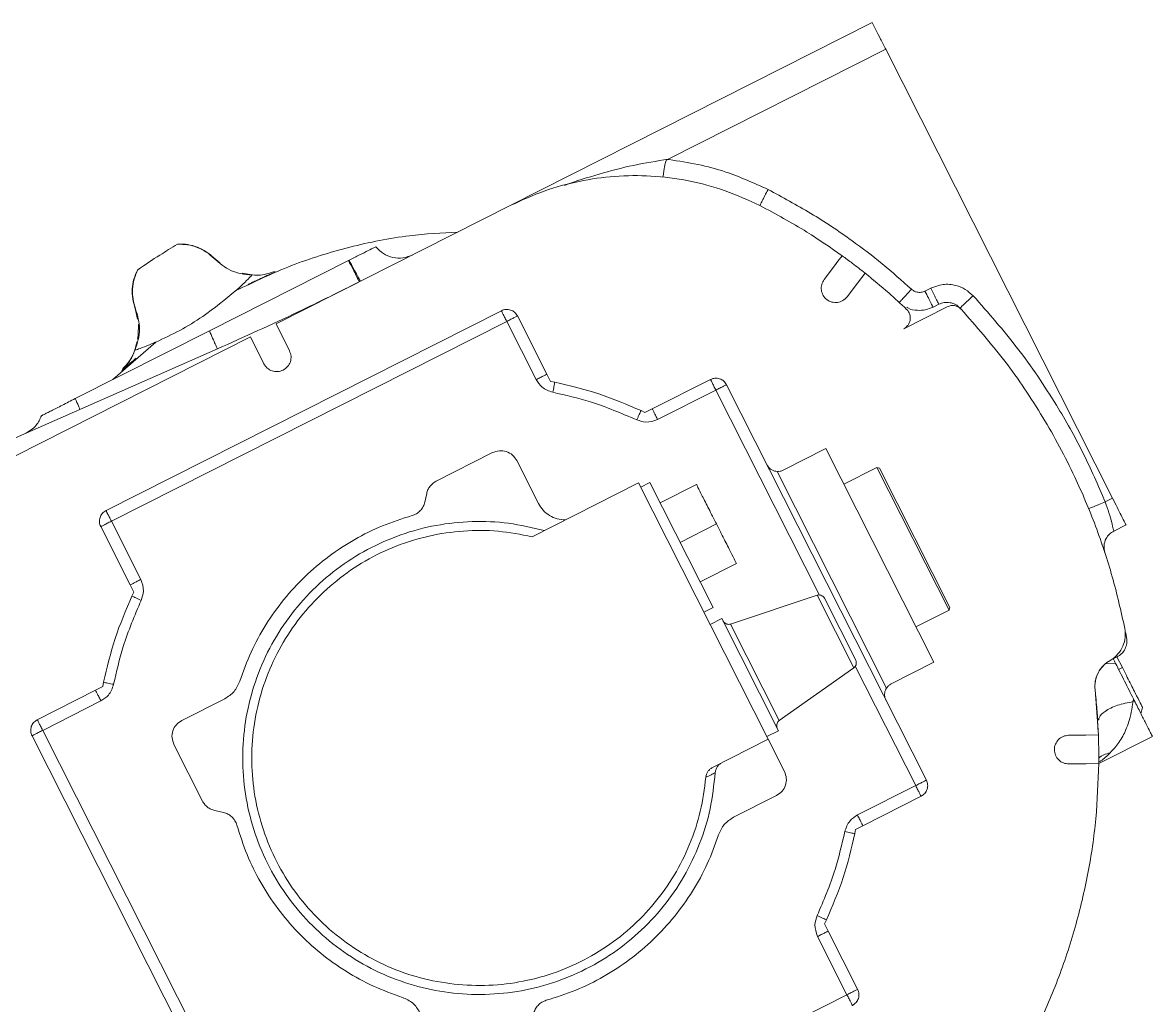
# Model space of a CAD drawing. Header units: millimetres. Extents: x 169 to 14583, y -399 to 10804.
# Drawn here: x 12591.2 to 12779.9, y 2824.7 to 2988.9 of the extents above; entities that cross this region are included whole.
import ezdxf

# ---------------------------------------------------------------- set-up
doc = ezdxf.new("R2010")
doc.units = ezdxf.units.MM
doc.header["$LTSCALE"] = 35

msp = doc.modelspace()

# ---------------------------------------------------------------- linework, layer by layer
at = {"color": 7, "linetype": 'Continuous', "lineweight": 18}
for p, q in [((12733.107, 2988.874), (12672.749, 2958.369)), ((12735.363, 2984.411), (12699.019, 2966.043)), ((12773.251, 2909.441), (12735.363, 2984.411)), ((12699.019, 2966.043), (12699.17, 2965.985)), ((12698.103, 2963.083), (12698.125, 2963.143)), ((12633.505, 2938.536), (12672.749, 2958.369)), ((12617.126, 2951.891), (12617.048, 2951.845)), ((12622.378, 2937.394), (12645.623, 2949.142)), ((12624.147, 2948.771), (12623.116, 2949.58)), ((12645.623, 2949.142), (12645.732, 2949.197)), ((12726.814, 2948.27), (12725.073, 2945.974)), ((12610.367, 2947.552), (12610.441, 2947.604)), ((12728.897, 2943.073), (12730.638, 2945.368)), ((12742.876, 2944.511), (12741.912, 2944.023)), ((12671.151, 2940.755), (12605.106, 2907.377)), ((12610.38, 2939.344), (12609.973, 2941.144)), ((12738.368, 2937.751), (12745.61, 2941.41)), ((12743.265, 2941.346), (12744.229, 2941.833)), ((12747.976, 2940.988), (12747.773, 2941.205)), ((12672.053, 2938.97), (12606.008, 2905.592)), ((12676.968, 2929.244), (12672.053, 2938.97)), ((12678.753, 2930.146), (12673.838, 2939.872)), ((12599.963, 2926.066), (12622.378, 2937.394)), ((12610.472, 2936.693), (12610.537, 2938.533)), ((12635.76, 2934.073), (12633.505, 2938.536)), ((12589.977, 2916.537), (12629.221, 2936.371)), ((12613.405, 2935.505), (12606.263, 2929.25)), ((12610.473, 2936.693), (12610.357, 2936.005)), ((12629.221, 2936.371), (12631.476, 2931.908)), ((12623.71, 2934.371), (12590.005, 2919.521)), ((12609.989, 2934.351), (12609.813, 2933.879)), ((12610.055, 2934.531), (12609.989, 2934.351)), ((12679.366, 2928.934), (12678.753, 2930.146)), ((12706.083, 2929.277), (12696.358, 2924.362)), ((12680.084, 2928.794), (12679.366, 2928.934)), ((12706.985, 2927.492), (12697.26, 2922.577)), ((12724.282, 2893.268), (12706.985, 2927.492)), ((12742.149, 2862.35), (12708.77, 2928.395)), ((12695.145, 2923.75), (12694.484, 2924.062)), ((12696.358, 2924.362), (12695.145, 2923.75)), ((12669.688, 2917.046), (12660.256, 2912.279)), ((12725.363, 2917.733), (12718.223, 2914.124)), ((12743.406, 2882.033), (12725.363, 2917.733)), ((12677.342, 2908.552), (12673.718, 2915.722)), ((12728.363, 2911.798), (12733.896, 2914.594)), ((12733.896, 2914.594), (12734.299, 2914.462)), ((12733.896, 2914.594), (12745.94, 2890.765)), ((12734.299, 2914.462), (12746.072, 2891.168)), ((12717.21, 2913.912), (12735.494, 2877.734)), ((12694.083, 2912.008), (12676.283, 2903.012)), ((12715.733, 2869.168), (12694.083, 2912.008)), ((12695.961, 2912.061), (12694.444, 2911.294)), ((12695.961, 2912.061), (12706.515, 2891.176)), ((12703.744, 2911.736), (12697.675, 2908.669)), ((12658.676, 2910.234), (12658.364, 2908.788)), ((12772.038, 2908.829), (12773.251, 2909.441)), ((12604.223, 2904.69), (12609.139, 2894.964)), ((12606.008, 2905.592), (12610.924, 2895.866)), ((12701.013, 2902.065), (12707.082, 2905.132)), ((12773.466, 2903.948), (12775.507, 2904.979)), ((12704.35, 2895.46), (12710.419, 2898.528)), ((12609.139, 2894.964), (12609.751, 2893.752)), ((12609.751, 2893.752), (12609.438, 2893.09)), ((12709.422, 2888.425), (12723.907, 2893.228)), ((12723.907, 2893.228), (12730.025, 2881.123)), ((12725.114, 2892.73), (12730.34, 2882.39)), ((12704.998, 2890.41), (12706.515, 2891.176)), ((12745.94, 2890.765), (12740.406, 2887.968)), ((12746.072, 2891.168), (12745.94, 2890.765)), ((12707.999, 2889.349), (12706.036, 2888.357)), ((12707.999, 2889.349), (12717.471, 2870.607)), ((12709.422, 2888.425), (12717.566, 2872.31)), ((12775.455, 2886.895), (12775.389, 2886.94)), ((12775.597, 2886.154), (12775.453, 2886.895)), ((12736.266, 2878.424), (12743.406, 2882.033)), ((12772.842, 2882.349), (12773.025, 2882.457)), ((12772.842, 2882.349), (12773.025, 2882.457)), ((12773.035, 2882.441), (12773.025, 2882.457)), ((12773.035, 2882.441), (12773.025, 2882.457)), ((12773.035, 2882.441), (12773.999, 2882.928)), ((12773.988, 2882.932), (12774.894, 2881.14)), ((12717.566, 2872.31), (12730.025, 2881.123)), ((12740.364, 2861.448), (12730.279, 2881.402)), ((12771.987, 2881.792), (12773.746, 2881.858)), ((12774.269, 2880.824), (12774.894, 2881.14)), ((12604.707, 2878.691), (12604.567, 2877.972)), ((12603.355, 2877.36), (12593.629, 2872.444)), ((12604.567, 2877.972), (12603.355, 2877.36)), ((12770.875, 2869.919), (12770.319, 2877.439)), ((12604.257, 2875.575), (12594.531, 2870.659)), ((12624.949, 2875.948), (12617.779, 2872.325)), ((12777.973, 2873.495), (12778.265, 2874.468)), ((12594.531, 2870.659), (12627.909, 2804.615)), ((12770.782, 2871.894), (12770.809, 2870.811)), ((12592.746, 2869.757), (12626.124, 2803.713)), ((12715.733, 2869.168), (12706.407, 2864.455)), ((12715.508, 2869.614), (12717.471, 2870.607)), ((12718.44, 2863.813), (12715.733, 2869.168)), ((12768.785, 2869.889), (12765.903, 2869.848)), ((12770.875, 2869.919), (12768.785, 2869.889)), ((12770.943, 2865.137), (12779.907, 2869.668)), ((12616.455, 2868.294), (12621.222, 2858.862)), ((12768.852, 2865.09), (12765.971, 2865.049)), ((12770.943, 2865.119), (12768.852, 2865.09)), ((12730.638, 2856.532), (12740.364, 2861.448)), ((12709.945, 2856.159), (12717.115, 2859.783)), ((12731.54, 2854.747), (12741.266, 2859.663)), ((12623.267, 2857.282), (12624.713, 2856.971)), ((12730.187, 2853.417), (12730.328, 2854.135)), ((12730.328, 2854.135), (12731.54, 2854.747)), ((12725.143, 2838.356), (12725.456, 2839.017)), ((12725.756, 2837.143), (12725.143, 2838.356)), ((12730.671, 2827.418), (12725.756, 2837.143)), ((12728.886, 2826.515), (12723.971, 2836.241)), ((12662.841, 2793.137), (12728.886, 2826.515))]:
    msp.add_line(p, q, dxfattribs=at)
at = {"color": 7, "linetype": 'Continuous', "lineweight": 18, "flags": 128}
for points in [[(12728.078, 2949.935), (12727.37, 2949.003), (12726.814, 2948.27)], [(12730.638, 2945.368), (12731.346, 2946.301), (12731.902, 2947.034)]]:
    msp.add_lwpolyline(points, dxfattribs=at)
at = {"color": 7, "linetype": 'Continuous', "lineweight": 18}
for points, knots in [([(12733.107, 2988.874), (12733.141, 2988.806), (12733.209, 2988.672), (12733.73, 2987.641), (12734.476, 2986.166), (12735.067, 2984.996), (12735.363, 2984.411)], [0, 0, 0, 0, 0.2500217, 0.4999881, 0.7498414, 1, 1, 1, 1]), ([(12681.701, 2961.676), (12681.745, 2961.694), (12683.624, 2962.433), (12687.462, 2963.568), (12693.165, 2965.137), (12697.076, 2965.743), (12699.019, 2966.043)], [0, 0, 0, 0, 0.0080803, 0.3411998, 0.6726073, 1, 1, 1, 1]), ([(12698.159, 2963.234), (12698.175, 2963.317), (12698.21, 2963.499), (12698.284, 2964.001), (12698.375, 2964.625), (12698.479, 2965.225), (12698.591, 2965.637), (12698.703, 2965.893), (12698.829, 2965.998), (12698.933, 2966.03), (12699.05, 2966.026), (12699.128, 2965.999), (12699.17, 2965.985)], [0, 0, 0, 0, 0.161948, 0.3531059, 0.5727048, 0.7172129, 0.8230379, 0.8903618, 0.915697, 0.9404725, 0.9677861, 1, 1, 1, 1]), ([(12699.17, 2965.985), (12700.773, 2965.749), (12703.977, 2965.278), (12709.579, 2963.767), (12713.375, 2962.048), (12715.696, 2960.997)], [0, 0, 0, 0, 0.2802822, 0.5600441, 1, 1, 1, 1]), ([(12672.749, 2958.369), (12674.58, 2959.209), (12678.244, 2960.889), (12684.098, 2962.47), (12690.088, 2963.322), (12696.241, 2963.373), (12702.433, 2962.576), (12708.581, 2960.966), (12712.418, 2959.204), (12714.337, 2958.323)], [0, 0, 0, 0, 0.1400043, 0.2800086, 0.420013, 0.5600173, 0.7066782, 0.8533391, 1, 1, 1, 1]), ([(12715.696, 2960.997), (12718.106, 2959.705), (12722.922, 2957.123), (12729.248, 2952.877), (12734.842, 2948.624), (12738.049, 2945.767), (12739.654, 2944.338)], [0, 0, 0, 0, 0.280114, 0.5599139, 0.7798259, 1, 1, 1, 1]), ([(12714.337, 2958.323), (12716.99, 2956.901), (12721.729, 2954.361), (12726.138, 2951.288), (12728.078, 2949.935)], [0, 0, 0, 0, 0.5599701, 1, 1, 1, 1]), ([(12663.873, 2953.884), (12661.18, 2953.742), (12655.096, 2953.423), (12645.774, 2951.507), (12636.01, 2948.518), (12629.876, 2945.578), (12626.814, 2944.111)], [0, 0, 0, 0, 0.2091989, 0.4725356, 0.7366255, 1, 1, 1, 1]), ([(12610.441, 2947.604), (12611.652, 2948.431), (12613.814, 2949.907), (12616.06, 2951.253), (12617.048, 2951.845)], [0, 0, 0, 0, 0.5599923, 1, 1, 1, 1]), ([(12617.048, 2951.845), (12617.613, 2951.841), (12618.742, 2951.834), (12620.38, 2951.367), (12621.905, 2950.607), (12622.744, 2949.851), (12623.163, 2949.473)], [0, 0, 0, 0, 0.25000485, 0.50000461, 0.75000059, 1, 1, 1, 1]), ([(12731.902, 2947.034), (12731.197, 2947.588), (12729.939, 2948.576), (12728.647, 2949.52), (12728.078, 2949.935)], [0, 0, 0, 0, 0.559992, 1, 1, 1, 1]), ([(12623.163, 2949.473), (12623.15, 2949.505), (12623.125, 2949.564), (12623.119, 2949.575), (12623.116, 2949.58)], [0, 0, 0, 0, 0.5349975, 1, 1, 1, 1]), ([(12629.462, 2946.665), (12628.245, 2946.827), (12625.866, 2947.144), (12624.05, 2948.709), (12623.163, 2949.473)], [0, 0, 0, 0, 0.5115461, 1, 1, 1, 1]), ([(12610.441, 2947.604), (12610.21, 2947.093), (12609.746, 2946.064), (12609.499, 2944.377), (12609.543, 2942.671), (12609.882, 2941.593), (12610.05, 2941.057)], [0, 0, 0, 0, 0.2483803, 0.4996479, 0.7512034, 1, 1, 1, 1]), ([(12629.462, 2946.665), (12629.291, 2946.488), (12628.929, 2946.113), (12627.869, 2945.073), (12627.083, 2944.353), (12626.84, 2944.134), (12626.822, 2944.118), (12626.814, 2944.111)], [0, 0, 0, 0, 0.3351793, 0.7094305, 0.8989077, 0.9512544, 1, 1, 1, 1]), ([(12633.272, 2947.282), (12632.382, 2947.007), (12630.59, 2946.454), (12628.755, 2946.846), (12627.83, 2947.044)], [0, 0, 0, 0, 0.4964383, 1, 1, 1, 1]), ([(12628.846, 2945.132), (12629.098, 2945.256), (12629.598, 2945.501), (12630.309, 2945.834), (12631.146, 2946.218), (12631.834, 2946.538), (12632.262, 2946.754), (12632.814, 2946.971), (12633.132, 2947.089), (12633.363, 2947.191), (12633.474, 2947.24)], [0, 0, 0, 0, 0.1241389, 0.24666462, 0.3720314, 0.62040353, 0.8358514, 0.88778751, 0.94589351, 1, 1, 1, 1]), ([(12731.902, 2947.034), (12733.234, 2945.946), (12735.614, 2944.003), (12737.858, 2941.906), (12738.846, 2940.984)], [0, 0, 0, 0, 0.5599902, 1, 1, 1, 1]), ([(12623.71, 2934.371), (12628.217, 2936.397), (12636.267, 2940.015), (12644.166, 2943.949), (12647.641, 2945.68)], [0, 0, 0, 0, 0.5599965, 1, 1, 1, 1]), ([(12728.897, 2943.073), (12728.678, 2942.845), (12728.24, 2942.388), (12727.316, 2942.086), (12726.361, 2942.142), (12725.496, 2942.562), (12724.858, 2943.282), (12724.548, 2944.186), (12724.589, 2945.158), (12724.911, 2945.702), (12725.073, 2945.974)], [0, 0, 0, 0, 0.1250177, 0.2499954, 0.3749842, 0.499991, 0.6249798, 0.7499866, 0.8749064, 1, 1, 1, 1]), ([(12741.912, 2944.023), (12741.699, 2943.943), (12741.274, 2943.784), (12740.634, 2943.83), (12740.076, 2944.011), (12739.794, 2944.229), (12739.654, 2944.338)], [0, 0, 0, 0, 0.2794705, 0.5596736, 0.7799862, 1, 1, 1, 1]), ([(12742.876, 2944.511), (12743.553, 2944.768), (12744.909, 2945.284), (12746.958, 2945.091), (12748.7, 2944.401), (12749.542, 2943.637), (12749.964, 2943.255)], [0, 0, 0, 0, 0.2796186, 0.5597776, 0.7795, 1, 1, 1, 1]), ([(12744.229, 2941.833), (12744.204, 2941.884), (12744.153, 2941.985), (12743.79, 2942.702), (12743.344, 2943.584), (12743.032, 2944.202), (12742.876, 2944.511)], [0, 0, 0, 0, 0.279619, 0.559238, 0.779619, 1, 1, 1, 1]), ([(12613.405, 2935.505), (12614.758, 2936.138), (12617.463, 2937.404), (12622.038, 2940.17), (12625.003, 2942.616), (12626.814, 2944.111)], [0, 0, 0, 0, 0.2800606, 0.5601211, 1, 1, 1, 1]), ([(12741.912, 2944.023), (12742.11, 2943.63), (12742.507, 2942.845), (12742.952, 2941.965), (12743.218, 2941.439), (12743.249, 2941.377), (12743.265, 2941.346)], [0, 0, 0, 0, 0.279619, 0.559238, 0.779619, 1, 1, 1, 1]), ([(12749.964, 2943.255), (12752.506, 2940.373), (12757.587, 2934.615), (12763.564, 2925.728), (12768.419, 2917.129), (12770.831, 2911.597), (12772.038, 2908.829)], [0, 0, 0, 0, 0.28021339, 0.55986655, 0.77970737, 1, 1, 1, 1]), ([(12609.973, 2941.144), (12609.976, 2941.139), (12609.984, 2941.129), (12610.027, 2941.082), (12610.05, 2941.057)], [0, 0, 0, 0, 0.4650023, 1, 1, 1, 1]), ([(12610.05, 2941.057), (12610.376, 2939.932), (12611.042, 2937.63), (12610.339, 2935.335), (12609.98, 2934.161)], [0, 0, 0, 0, 0.4884438, 1, 1, 1, 1]), ([(12671.151, 2940.755), (12671.398, 2940.846), (12671.893, 2941.029), (12672.692, 2940.914), (12673.403, 2940.533), (12673.693, 2940.092), (12673.838, 2939.872)], [0, 0, 0, 0, 0.25, 0.5, 0.75, 1, 1, 1, 1]), ([(12671.151, 2940.755), (12671.151, 2940.743), (12671.151, 2940.723), (12671.224, 2940.57), (12671.403, 2940.27), (12671.637, 2939.793), (12671.863, 2939.349), (12671.988, 2939.099), (12672.053, 2938.97)], [0, 0, 0, 0, 0.1482749, 0.258799, 0.4999775, 0.7333182, 0.8615703, 1, 1, 1, 1]), ([(12738.846, 2940.984), (12738.968, 2940.85), (12739.186, 2940.612), (12739.306, 2940.313), (12739.359, 2940.181)], [0, 0, 0, 0, 0.559715, 1, 1, 1, 1]), ([(12738.876, 2941.319), (12738.929, 2941.283), (12739.451, 2940.932), (12740.568, 2940.78), (12742.024, 2940.831), (12742.851, 2941.174), (12743.265, 2941.346)], [0, 0, 0, 0, 0.0425091, 0.4144476, 0.7072238, 1, 1, 1, 1]), ([(12747.773, 2941.205), (12747.535, 2941.417), (12747.052, 2941.846), (12746.111, 2942.133), (12745.128, 2942.188), (12744.526, 2941.95), (12744.229, 2941.833)], [0, 0, 0, 0, 0.2465111, 0.4995612, 0.7529307, 1, 1, 1, 1]), ([(12745.61, 2941.41), (12745.836, 2941.496), (12746.289, 2941.669), (12746.973, 2941.603), (12747.555, 2941.372), (12747.836, 2941.116), (12747.976, 2940.988)], [0, 0, 0, 0, 0.2797435, 0.5594871, 0.7797435, 1, 1, 1, 1]), ([(12747.976, 2940.988), (12750.465, 2938.148), (12755.443, 2932.47), (12761.748, 2923.036), (12766.739, 2913.769), (12770.508, 2904.82), (12773.344, 2896.375), (12774.647, 2890.587), (12775.298, 2887.693)], [0, 0, 0, 0, 0.1866528, 0.3733056, 0.5599584, 0.7066389, 0.8533195, 1, 1, 1, 1]), ([(12672.053, 2938.97), (12672.287, 2939.088), (12672.755, 2939.325), (12673.345, 2939.623), (12673.758, 2939.831), (12673.811, 2939.858), (12673.838, 2939.872)], [0, 0, 0, 0, 0.25, 0.5, 0.75, 1, 1, 1, 1]), ([(12739.444, 2939.238), (12739.405, 2939.062), (12739.336, 2938.748), (12739.161, 2938.479), (12739.085, 2938.361)], [0, 0, 0, 0, 0.5597177, 1, 1, 1, 1]), ([(12739.359, 2940.181), (12739.405, 2940.008), (12739.488, 2939.697), (12739.457, 2939.378), (12739.444, 2939.238)], [0, 0, 0, 0, 0.5597179, 1, 1, 1, 1]), ([(12739.085, 2938.361), (12738.97, 2938.224), (12738.766, 2937.979), (12738.49, 2937.82), (12738.368, 2937.751)], [0, 0, 0, 0, 0.55972181, 1, 1, 1, 1]), ([(12607.838, 2930.95), (12608.417, 2931.594), (12609.62, 2932.932), (12610.059, 2934.68), (12610.286, 2935.587)], [0, 0, 0, 0, 0.4814769, 1, 1, 1, 1]), ([(12609.98, 2934.161), (12610.212, 2934.243), (12610.703, 2934.415), (12612.093, 2934.946), (12613.075, 2935.362), (12613.378, 2935.493), (12613.397, 2935.501), (12613.405, 2935.505)], [0, 0, 0, 0, 0.335151, 0.7093021, 0.8988289, 0.9543524, 1, 1, 1, 1]), ([(12609.813, 2933.879), (12609.777, 2933.778), (12609.613, 2933.321), (12609.119, 2932.414), (12608.601, 2931.616), (12608.215, 2931.165), (12608.022, 2930.966), (12607.905, 2930.852), (12607.826, 2930.779), (12607.797, 2930.752), (12607.79, 2930.745)], [0, 0, 0, 0, 0.0734056, 0.3343997, 0.7337155, 0.8738564, 0.9274868, 0.972165, 0.9930212, 1, 1, 1, 1]), ([(12635.76, 2934.073), (12635.869, 2933.777), (12636.088, 2933.183), (12635.954, 2932.22), (12635.486, 2931.386), (12634.729, 2930.793), (12633.802, 2930.535), (12632.854, 2930.653), (12631.998, 2931.116), (12631.65, 2931.644), (12631.476, 2931.908)], [0, 0, 0, 0, 0.12501773, 0.24999535, 0.37498423, 0.49999095, 0.62497983, 0.74998655, 0.8749064, 1, 1, 1, 1]), ([(12607.77, 2930.738), (12607.872, 2930.83), (12608.071, 2931.007), (12608.319, 2931.256), (12608.74, 2931.665), (12609.108, 2931.952), (12609.589, 2932.362), (12610.031, 2932.742), (12610.12, 2932.818)], [0, 0, 0, 0, 0.08723147, 0.16999482, 0.24386291, 0.55241344, 0.91038798, 1, 1, 1, 1]), ([(12679.749, 2927.127), (12679.097, 2927.353), (12677.928, 2927.758), (12677.263, 2928.788), (12676.968, 2929.244)], [0, 0, 0, 0, 0.5578892, 1, 1, 1, 1]), ([(12706.083, 2929.277), (12706.331, 2929.369), (12706.826, 2929.552), (12707.624, 2929.437), (12708.335, 2929.056), (12708.625, 2928.615), (12708.77, 2928.395)], [0, 0, 0, 0, 0.25, 0.5, 0.75, 1, 1, 1, 1]), ([(12706.985, 2927.492), (12706.867, 2927.726), (12706.631, 2928.194), (12706.333, 2928.784), (12706.124, 2929.197), (12706.097, 2929.251), (12706.083, 2929.277)], [0, 0, 0, 0, 0.25, 0.5, 0.75, 1, 1, 1, 1]), ([(12706.985, 2927.492), (12707.219, 2927.611), (12707.687, 2927.847), (12708.277, 2928.145), (12708.69, 2928.354), (12708.744, 2928.381), (12708.77, 2928.395)], [0, 0, 0, 0, 0.25, 0.5, 0.75, 1, 1, 1, 1]), ([(12594.323, 2923.216), (12594.344, 2923.226), (12594.386, 2923.248), (12594.722, 2923.417), (12595.244, 2923.681), (12595.955, 2924.04), (12596.82, 2924.477), (12597.802, 2924.974), (12598.863, 2925.51), (12599.595, 2925.88), (12599.963, 2926.066)], [0, 0, 0, 0, 0.1244307, 0.2478357, 0.3715751, 0.4970388, 0.6229828, 0.7480134, 0.8732927, 1, 1, 1, 1]), ([(12600.76, 2924.259), (12600.746, 2924.289), (12600.72, 2924.35), (12600.483, 2924.887), (12600.159, 2925.622), (12599.963, 2926.066)], [0, 0, 0, 0, 0.27858, 0.563599, 1, 1, 1, 1]), ([(12693.766, 2922.522), (12691.222, 2923.606), (12686.679, 2925.543), (12681.867, 2926.643), (12679.749, 2927.127)], [0, 0, 0, 0, 0.5597905, 1, 1, 1, 1]), ([(12696.358, 2924.362), (12696.375, 2924.328), (12696.409, 2924.261), (12696.65, 2923.783), (12696.948, 2923.195), (12697.156, 2922.783), (12697.26, 2922.577)], [0, 0, 0, 0, 0.2796189, 0.5592378, 0.7796189, 1, 1, 1, 1]), ([(12591.596, 2920.221), (12592.278, 2920.629), (12593.498, 2921.358), (12594.071, 2922.647), (12594.323, 2923.216)], [0, 0, 0, 0, 0.5591403, 1, 1, 1, 1]), ([(12697.26, 2922.577), (12696.608, 2922.351), (12695.439, 2921.947), (12694.279, 2922.345), (12693.766, 2922.522)], [0, 0, 0, 0, 0.5578892, 1, 1, 1, 1]), ([(12673.718, 2915.722), (12673.501, 2916.052), (12673.065, 2916.713), (12672, 2917.285), (12670.802, 2917.457), (12670.059, 2917.183), (12669.688, 2917.046)], [0, 0, 0, 0, 0.2500361, 0.4999802, 0.7497357, 1, 1, 1, 1]), ([(12717.21, 2913.912), (12717.068, 2913.93), (12716.758, 2913.968), (12716.301, 2914.165), (12715.851, 2914.499), (12715.646, 2914.83), (12715.536, 2915.007)], [0, 0, 0, 0, 0.18245692, 0.39617979, 0.67590193, 1, 1, 1, 1]), ([(12660.256, 2912.279), (12660.063, 2912.166), (12659.679, 2911.939), (12659.219, 2911.45), (12658.86, 2910.881), (12658.738, 2910.45), (12658.676, 2910.234)], [0, 0, 0, 0, 0.2508147, 0.499123, 0.7478341, 1, 1, 1, 1]), ([(12703.744, 2911.736), (12703.794, 2911.637), (12703.895, 2911.438), (12704.666, 2909.912), (12705.769, 2907.729), (12706.644, 2905.998), (12707.082, 2905.132)], [0, 0, 0, 0, 0.2499928, 0.499991, 0.7498923, 1, 1, 1, 1]), ([(12658.364, 2908.788), (12658.287, 2908.529), (12658.131, 2908.006), (12657.63, 2907.347), (12657.001, 2906.808), (12656.487, 2906.621), (12656.233, 2906.529)], [0, 0, 0, 0, 0.2473545, 0.4994487, 0.7519562, 1, 1, 1, 1]), ([(12681.813, 2905.807), (12681.357, 2905.842), (12680.437, 2905.914), (12679.171, 2906.515), (12678.061, 2907.371), (12677.58, 2908.161), (12677.342, 2908.552)], [0, 0, 0, 0, 0.2474316, 0.499676, 0.7521713, 1, 1, 1, 1]), ([(12772.038, 2908.829), (12772.252, 2908.2), (12772.678, 2906.945), (12773.132, 2905.315), (12773.36, 2904.398), (12773.453, 2904.004), (12773.462, 2903.967), (12773.466, 2903.948)], [0, 0, 0, 0, 0.2512886, 0.5020673, 0.7511902, 0.8757121, 1, 1, 1, 1]), ([(12775.507, 2904.979), (12775.464, 2905.063), (12775.379, 2905.231), (12774.775, 2906.427), (12774.032, 2907.898), (12773.511, 2908.927), (12773.251, 2909.441)], [0, 0, 0, 0, 0.279619, 0.5592379, 0.779619, 1, 1, 1, 1]), ([(12604.223, 2904.69), (12604.132, 2904.937), (12603.949, 2905.432), (12604.064, 2906.231), (12604.445, 2906.942), (12604.886, 2907.232), (12605.106, 2907.377)], [0, 0, 0, 0, 0.25, 0.5, 0.75, 1, 1, 1, 1]), ([(12606.008, 2905.592), (12605.946, 2905.718), (12605.825, 2905.964), (12605.598, 2906.412), (12605.348, 2906.891), (12605.204, 2907.215), (12605.137, 2907.364), (12605.117, 2907.372), (12605.106, 2907.377)], [0, 0, 0, 0, 0.1348092, 0.2620355, 0.5033353, 0.7448695, 0.8630671, 1, 1, 1, 1]), ([(12656.233, 2906.529), (12654.577, 2906.005), (12651.27, 2904.96), (12646.608, 2902.633), (12642.25, 2899.792), (12638.277, 2896.419), (12634.747, 2892.585), (12631.734, 2888.345), (12629.221, 2883.78), (12628.044, 2880.518), (12627.455, 2878.883)], [0, 0, 0, 0, 0.1252266, 0.249997, 0.3747687, 0.499999, 0.6252206, 0.7499774, 0.874745, 1, 1, 1, 1]), ([(12606.008, 2905.592), (12605.775, 2905.474), (12605.307, 2905.237), (12604.717, 2904.939), (12604.304, 2904.73), (12604.25, 2904.703), (12604.223, 2904.69)], [0, 0, 0, 0, 0.25000001, 0.5, 0.74999999, 1, 1, 1, 1]), ([(12707.082, 2905.132), (12707.519, 2904.267), (12708.394, 2902.536), (12709.497, 2900.352), (12710.268, 2898.826), (12710.369, 2898.627), (12710.419, 2898.528)], [0, 0, 0, 0, 0.2500192, 0.500001, 0.7499978, 1, 1, 1, 1]), ([(12676.283, 2903.012), (12674.397, 2903.376), (12670.614, 2904.107), (12664.808, 2904.084), (12659.074, 2903.272), (12653.543, 2901.574), (12648.331, 2899.065), (12643.559, 2895.776), (12639.321, 2891.823), (12635.749, 2887.274), (12632.904, 2882.237), (12630.865, 2876.812), (12629.643, 2871.147), (12629.308, 2865.372), (12629.849, 2859.613), (12631.272, 2853.995), (12633.504, 2848.647), (12636.527, 2843.715), (12640.26, 2839.296), (12644.636, 2835.497), (12649.523, 2832.381), (12654.82, 2830.058), (12660.408, 2828.562), (12666.17, 2827.943), (12671.961, 2828.175), (12677.636, 2829.294), (12683.078, 2831.257), (12688.162, 2834.039), (12692.783, 2837.536), (12696.802, 2841.695), (12700.152, 2846.413), (12702.724, 2851.601), (12704.57, 2857.107), (12705.064, 2860.928), (12705.311, 2862.833)], [0, 0, 0, 0, 0.03115584, 0.06249955, 0.0938394, 0.12499982, 0.1561545, 0.18749971, 0.21883917, 0.24999977, 0.28115445, 0.31249965, 0.34383912, 0.37499971, 0.40615439, 0.4374996, 0.46883906, 0.49999966, 0.53115434, 0.56249955, 0.59383901, 0.62499961, 0.65615429, 0.68749949, 0.71883896, 0.74999955, 0.78115423, 0.81249944, 0.8438389, 0.8749995, 0.90615449, 0.93749489, 0.96883583, 1, 1, 1, 1]), ([(12771.969, 2900.335), (12771.889, 2900.725), (12771.725, 2901.523), (12772.078, 2902.632), (12772.693, 2903.47), (12773.215, 2903.793), (12773.466, 2903.948)], [0, 0, 0, 0, 0.2777987, 0.5690696, 0.7926495, 1, 1, 1, 1]), ([(12771.969, 2900.335), (12771.947, 2900.403), (12771.902, 2900.545), (12771.585, 2901.479), (12771.418, 2901.971)], [0, 0, 0, 0, 0.4731956, 1, 1, 1, 1]), ([(12609.139, 2894.964), (12609.172, 2894.981), (12609.24, 2895.015), (12609.718, 2895.257), (12610.306, 2895.554), (12610.718, 2895.762), (12610.924, 2895.866)], [0, 0, 0, 0, 0.2796189, 0.5592378, 0.7796189, 1, 1, 1, 1]), ([(12610.924, 2895.866), (12611.149, 2895.214), (12611.554, 2894.045), (12611.155, 2892.885), (12610.979, 2892.372)], [0, 0, 0, 0, 0.5578892, 1, 1, 1, 1]), ([(12610.979, 2892.372), (12609.895, 2889.829), (12607.958, 2885.285), (12606.858, 2880.473), (12606.374, 2878.355)], [0, 0, 0, 0, 0.5597905, 1, 1, 1, 1]), ([(12723.907, 2893.228), (12724.008, 2893.251), (12724.226, 2893.301), (12724.565, 2893.238), (12724.897, 2893.059), (12725.038, 2892.846), (12725.114, 2892.73)], [0, 0, 0, 0, 0.180183, 0.3897554, 0.6683607, 1, 1, 1, 1]), ([(12708.215, 2888.923), (12708.291, 2888.807), (12708.431, 2888.593), (12708.764, 2888.415), (12709.102, 2888.351), (12709.321, 2888.401), (12709.422, 2888.425)], [0, 0, 0, 0, 0.3316393, 0.6102447, 0.8198189, 1, 1, 1, 1]), ([(12773.025, 2882.457), (12773.427, 2882.756), (12774.241, 2883.363), (12775.015, 2884.701), (12775.466, 2886.181), (12775.353, 2887.193), (12775.298, 2887.693)], [0, 0, 0, 0, 0.2464942, 0.4992471, 0.7525851, 1, 1, 1, 1]), ([(12773.997, 2882.932), (12774.272, 2883.101), (12774.822, 2883.442), (12775.376, 2884.254), (12775.68, 2885.188), (12775.624, 2885.832), (12775.597, 2886.154)], [0, 0, 0, 0, 0.2495483, 0.5000072, 0.7498262, 1, 1, 1, 1]), ([(12730.025, 2881.123), (12730.103, 2881.191), (12730.273, 2881.337), (12730.423, 2881.647), (12730.476, 2882.02), (12730.388, 2882.26), (12730.34, 2882.39)], [0, 0, 0, 0, 0.180183, 0.3897554, 0.6683607, 1, 1, 1, 1]), ([(12770.319, 2877.439), (12770.306, 2877.922), (12770.28, 2878.9), (12770.807, 2880.29), (12771.63, 2881.529), (12772.441, 2882.077), (12772.842, 2882.349)], [0, 0, 0, 0, 0.2471569, 0.4996996, 0.7524683, 1, 1, 1, 1]), ([(12770.319, 2877.439), (12770.31, 2877.945), (12770.291, 2878.959), (12770.835, 2880.397), (12771.745, 2881.637), (12772.605, 2882.173), (12773.035, 2882.441)], [0, 0, 0, 0, 0.25006434, 0.49999989, 0.7499355, 1, 1, 1, 1]), ([(12773.746, 2881.858), (12773.626, 2882.096), (12773.411, 2882.521), (12773.38, 2882.582), (12773.367, 2882.609)], [0, 0, 0, 0, 0.5592717, 1, 1, 1, 1]), ([(12773.746, 2881.858), (12774.256, 2880.848), (12775.292, 2878.8), (12776.256, 2876.892), (12776.745, 2875.924)], [0, 0, 0, 0, 0.4927253, 1, 1, 1, 1]), ([(12774.894, 2881.14), (12775.336, 2880.265), (12776.219, 2878.517), (12777.334, 2876.311), (12778.113, 2874.77), (12778.214, 2874.569), (12778.265, 2874.468)], [0, 0, 0, 0, 0.2501456, 0.5000122, 0.7500099, 1, 1, 1, 1]), ([(12606.374, 2878.355), (12606.148, 2877.703), (12605.743, 2876.534), (12604.712, 2875.869), (12604.257, 2875.575)], [0, 0, 0, 0, 0.5578892, 1, 1, 1, 1]), ([(12627.455, 2878.883), (12627.185, 2878.269), (12626.644, 2877.039), (12625.514, 2876.312), (12624.949, 2875.948)], [0, 0, 0, 0, 0.4997604, 1, 1, 1, 1]), ([(12735.383, 2875.737), (12735.305, 2875.931), (12735.161, 2876.292), (12735.159, 2876.852), (12735.271, 2877.338), (12735.424, 2877.609), (12735.494, 2877.734)], [0, 0, 0, 0, 0.32385, 0.6035406, 0.8174268, 1, 1, 1, 1]), ([(12770.39, 2876.716), (12770.456, 2876.106), (12770.628, 2874.503), (12770.738, 2873.071), (12770.807, 2872.184)], [0, 0, 0, 0, 0.3807474, 1, 1, 1, 1]), ([(12776.681, 2875.462), (12775.781, 2875.289), (12773.926, 2874.932), (12772.026, 2873.947), (12771.05, 2873.064), (12770.958, 2872.578), (12770.931, 2872.436)], [0, 0, 0, 0, 0.3093603, 0.6378359, 0.8939895, 1, 1, 1, 1]), ([(12776.681, 2875.462), (12776.585, 2874.866), (12776.396, 2873.699), (12775.991, 2872.148), (12775.37, 2870.423), (12774.415, 2868.617), (12773.365, 2867.473), (12772.848, 2866.91)], [0, 0, 0, 0, 0.1697304, 0.3320442, 0.4798173, 0.7437347, 1, 1, 1, 1]), ([(12776.745, 2875.924), (12776.733, 2875.838), (12776.712, 2875.683), (12776.69, 2875.53), (12776.681, 2875.462)], [0, 0, 0, 0, 0.5599989, 1, 1, 1, 1]), ([(12776.745, 2875.924), (12777.11, 2875.202), (12777.845, 2873.748), (12778.729, 2871.998), (12779.407, 2870.657), (12779.831, 2869.818), (12779.878, 2869.725), (12779.901, 2869.679)], [0, 0, 0, 0, 0.20005095, 0.4028746, 0.60560256, 0.80581489, 1, 1, 1, 1]), ([(12592.746, 2869.757), (12592.655, 2870.005), (12592.472, 2870.5), (12592.586, 2871.298), (12592.968, 2872.009), (12593.408, 2872.299), (12593.629, 2872.444)], [0, 0, 0, 0, 0.25, 0.5, 0.75, 1, 1, 1, 1]), ([(12594.531, 2870.659), (12594.297, 2870.541), (12593.829, 2870.305), (12593.239, 2870.007), (12592.826, 2869.798), (12592.773, 2869.771), (12592.746, 2869.757)], [0, 0, 0, 0, 0.25, 0.5, 0.75, 1, 1, 1, 1]), ([(12594.531, 2870.659), (12594.469, 2870.786), (12594.348, 2871.032), (12594.12, 2871.48), (12593.87, 2871.959), (12593.726, 2872.283), (12593.659, 2872.431), (12593.639, 2872.44), (12593.629, 2872.444)], [0, 0, 0, 0, 0.1348092, 0.2620355, 0.5033353, 0.7448695, 0.8630671, 1, 1, 1, 1]), ([(12617.779, 2872.325), (12617.449, 2872.107), (12616.788, 2871.671), (12616.215, 2870.606), (12616.044, 2869.408), (12616.318, 2868.666), (12616.455, 2868.294)], [0, 0, 0, 0, 0.2500361, 0.4999802, 0.7497357, 1, 1, 1, 1]), ([(12717.251, 2871.042), (12717.203, 2871.172), (12717.115, 2871.412), (12717.168, 2871.785), (12717.318, 2872.095), (12717.488, 2872.242), (12717.566, 2872.31)], [0, 0, 0, 0, 0.3316393, 0.6102447, 0.8198189, 1, 1, 1, 1]), ([(12765.971, 2865.049), (12765.657, 2865.081), (12765.028, 2865.144), (12764.221, 2865.687), (12763.677, 2866.473), (12763.475, 2867.414), (12763.65, 2868.359), (12764.171, 2869.16), (12764.962, 2869.727), (12765.59, 2869.808), (12765.903, 2869.848)], [0, 0, 0, 0, 0.1250177, 0.2499954, 0.3749842, 0.499991, 0.6249798, 0.7499866, 0.8749064, 1, 1, 1, 1]), ([(12770.943, 2865.119), (12770.945, 2866.015), (12770.949, 2867.616), (12770.898, 2869.215), (12770.875, 2869.919)], [0, 0, 0, 0, 0.559992, 1, 1, 1, 1]), ([(12772.848, 2866.91), (12772.115, 2866.718), (12771.375, 2866.524), (12770.944, 2866.005), (12770.94, 2866)], [0, 0, 0, 0, 0.99014038, 1, 1, 1, 1]), ([(12770.942, 2865.322), (12771.068, 2865.402), (12771.713, 2865.817), (12772.342, 2866.422), (12772.848, 2866.91)], [0, 0, 0, 0, 0.1947452, 1, 1, 1, 1]), ([(12706.87, 2863.579), (12706.894, 2863.751), (12706.944, 2864.102), (12707.196, 2864.571), (12707.53, 2864.978), (12707.824, 2865.157), (12707.969, 2865.244)], [0, 0, 0, 0, 0.2496123, 0.5069155, 0.7577426, 1, 1, 1, 1]), ([(12716.261, 2774.788), (12718.933, 2776.306), (12724.275, 2779.342), (12731.745, 2784.797), (12738.742, 2790.859), (12745.177, 2797.52), (12750.982, 2804.713), (12756.105, 2812.384), (12760.527, 2820.479), (12764.208, 2828.957), (12767.127, 2837.747), (12769.254, 2846.758), (12770.623, 2855.906), (12770.836, 2862.047), (12770.943, 2865.119)], [0, 0, 0, 0, 0.0831881, 0.1662987, 0.2499996, 0.3336855, 0.4167961, 0.4999995, 0.5831837, 0.6662917, 0.7499915, 0.8336816, 0.9167949, 1, 1, 1, 1]), ([(12706.407, 2864.455), (12706.262, 2864.363), (12705.973, 2864.181), (12705.629, 2863.797), (12705.391, 2863.339), (12705.337, 2863.002), (12705.311, 2862.833)], [0, 0, 0, 0, 0.2515389, 0.5000004, 0.7501572, 1, 1, 1, 1]), ([(12705.311, 2862.833), (12705.603, 2862.973), (12706.125, 2863.222), (12706.642, 2863.47), (12706.87, 2863.579)], [0, 0, 0, 0, 0.5599991, 1, 1, 1, 1]), ([(12717.115, 2859.783), (12717.446, 2860), (12718.106, 2860.436), (12718.679, 2861.501), (12718.851, 2862.699), (12718.577, 2863.442), (12718.44, 2863.813)], [0, 0, 0, 0, 0.2500361, 0.4999802, 0.7497357, 1, 1, 1, 1]), ([(12740.364, 2861.448), (12740.597, 2861.566), (12741.065, 2861.802), (12741.655, 2862.101), (12742.068, 2862.309), (12742.122, 2862.336), (12742.149, 2862.35)], [0, 0, 0, 0, 0.25, 0.5, 0.75, 1, 1, 1, 1]), ([(12740.364, 2861.448), (12740.426, 2861.321), (12740.547, 2861.076), (12740.774, 2860.627), (12741.024, 2860.149), (12741.168, 2859.824), (12741.235, 2859.676), (12741.255, 2859.667), (12741.266, 2859.663)], [0, 0, 0, 0, 0.1348092, 0.2620355, 0.5033353, 0.7448695, 0.8630671, 1, 1, 1, 1]), ([(12742.149, 2862.35), (12742.24, 2862.102), (12742.423, 2861.608), (12742.308, 2860.809), (12741.927, 2860.098), (12741.486, 2859.808), (12741.266, 2859.663)], [0, 0, 0, 0, 0.25, 0.5, 0.75, 1, 1, 1, 1]), ([(12621.222, 2858.862), (12621.335, 2858.669), (12621.561, 2858.285), (12622.051, 2857.825), (12622.62, 2857.466), (12623.05, 2857.344), (12623.267, 2857.282)], [0, 0, 0, 0, 0.2508147, 0.499123, 0.7478341, 1, 1, 1, 1]), ([(12624.713, 2856.971), (12624.972, 2856.893), (12625.495, 2856.737), (12626.154, 2856.236), (12626.693, 2855.608), (12626.88, 2855.094), (12626.972, 2854.839)], [0, 0, 0, 0, 0.2473545, 0.4994487, 0.7519562, 1, 1, 1, 1]), ([(12707.44, 2853.224), (12707.71, 2853.838), (12708.25, 2855.068), (12709.38, 2855.795), (12709.945, 2856.159)], [0, 0, 0, 0, 0.4997604, 1, 1, 1, 1]), ([(12728.521, 2853.752), (12728.747, 2854.404), (12729.151, 2855.573), (12730.182, 2856.238), (12730.638, 2856.532)], [0, 0, 0, 0, 0.5578892, 1, 1, 1, 1]), ([(12626.972, 2854.839), (12627.496, 2853.183), (12628.541, 2849.877), (12630.868, 2845.214), (12633.709, 2840.856), (12637.082, 2836.883), (12640.916, 2833.354), (12645.155, 2830.34), (12649.721, 2827.828), (12652.983, 2826.651), (12654.617, 2826.061)], [0, 0, 0, 0, 0.1252266, 0.249997, 0.3747687, 0.499999, 0.6252206, 0.7499774, 0.874745, 1, 1, 1, 1]), ([(12723.915, 2839.735), (12725, 2842.279), (12726.937, 2846.822), (12728.037, 2851.634), (12728.521, 2853.752)], [0, 0, 0, 0, 0.5597905, 1, 1, 1, 1]), ([(12678.662, 2825.579), (12680.318, 2826.102), (12683.624, 2827.147), (12688.287, 2829.474), (12692.645, 2832.315), (12696.618, 2835.688), (12700.147, 2839.522), (12703.161, 2843.762), (12705.673, 2848.328), (12706.85, 2851.59), (12707.44, 2853.224)], [0, 0, 0, 0, 0.1252266, 0.24999704, 0.37476873, 0.499999, 0.62522062, 0.74997739, 0.87474499, 1, 1, 1, 1]), ([(12565.403, 2848.758), (12566.012, 2845.662), (12567.229, 2839.476), (12570.117, 2830.462), (12573.755, 2821.733), (12578.193, 2813.371), (12583.368, 2805.445), (12589.253, 2798.042), (12595.749, 2791.157), (12600.576, 2787.103), (12602.993, 2785.073)], [0, 0, 0, 0, 0.125127, 0.2499995, 0.3748722, 0.4999998, 0.6251251, 0.7499938, 0.8748655, 1, 1, 1, 1]), ([(12723.971, 2836.241), (12723.745, 2836.893), (12723.34, 2838.062), (12723.739, 2839.222), (12723.915, 2839.735)], [0, 0, 0, 0, 0.5578892, 1, 1, 1, 1]), ([(12725.756, 2837.143), (12725.722, 2837.126), (12725.655, 2837.092), (12725.177, 2836.851), (12724.588, 2836.553), (12724.177, 2836.345), (12723.971, 2836.241)], [0, 0, 0, 0, 0.2796189, 0.5592378, 0.7796189, 1, 1, 1, 1]), ([(12728.886, 2826.515), (12729.12, 2826.634), (12729.588, 2826.87), (12730.178, 2827.168), (12730.591, 2827.377), (12730.644, 2827.404), (12730.671, 2827.418)], [0, 0, 0, 0, 0.25, 0.5, 0.75, 1, 1, 1, 1]), ([(12730.671, 2827.418), (12730.762, 2827.17), (12730.945, 2826.675), (12730.831, 2825.877), (12730.449, 2825.166), (12730.009, 2824.875), (12729.788, 2824.73)], [0, 0, 0, 0, 0.25, 0.5, 0.75, 1, 1, 1, 1]), ([(12654.617, 2826.061), (12655.232, 2825.791), (12656.462, 2825.25), (12657.189, 2824.121), (12657.553, 2823.555)], [0, 0, 0, 0, 0.4997604, 1, 1, 1, 1]), ([(12676.53, 2823.32), (12676.608, 2823.578), (12676.764, 2824.101), (12677.265, 2824.76), (12677.893, 2825.3), (12678.407, 2825.486), (12678.662, 2825.579)], [0, 0, 0, 0, 0.2473545, 0.4994487, 0.7519562, 1, 1, 1, 1]), ([(12728.886, 2826.515), (12728.948, 2826.389), (12729.069, 2826.143), (12729.297, 2825.695), (12729.547, 2825.216), (12729.691, 2824.892), (12729.758, 2824.744), (12729.778, 2824.735), (12729.788, 2824.73)], [0, 0, 0, 0, 0.1348092, 0.2620355, 0.5033353, 0.7448695, 0.8630671, 1, 1, 1, 1])]:
    msp.add_open_spline(points, degree=3, knots=knots, dxfattribs=at)
for points in [[(12714.337, 2958.323), (12714.357, 2958.363), (12714.398, 2958.443), (12714.713, 2959.062), (12715.162, 2959.946), (12715.518, 2960.647), (12715.696, 2960.997)], [(12623.116, 2949.58), (12622.702, 2949.945), (12621.874, 2950.674), (12620.381, 2951.409), (12618.781, 2951.867), (12617.678, 2951.883), (12617.126, 2951.891)], [(12650.176, 2951.443), (12650.11, 2951.41), (12649.977, 2951.343), (12648.955, 2950.826), (12647.49, 2950.085), (12646.318, 2949.493), (12645.732, 2949.197)], [(12656.353, 2950.083), (12655.817, 2949.876), (12654.747, 2949.462), (12653.003, 2949.577), (12651.373, 2950.205), (12650.575, 2951.03), (12650.176, 2951.443)], [(12647.426, 2945.571), (12647.4, 2945.622), (12647.349, 2945.723), (12646.948, 2946.517), (12646.364, 2947.674), (12645.87, 2948.653), (12645.623, 2949.142)], [(12645.732, 2949.197), (12645.983, 2948.71), (12646.485, 2947.735), (12647.095, 2946.591), (12647.528, 2945.814), (12647.603, 2945.725), (12647.641, 2945.68)], [(12610.367, 2947.552), (12610.144, 2947.047), (12609.699, 2946.038), (12609.449, 2944.393), (12609.496, 2942.729), (12609.814, 2941.673), (12609.973, 2941.144)], [(12739.654, 2944.338), (12739.387, 2944.049), (12738.854, 2943.471), (12738.182, 2942.742), (12737.711, 2942.232), (12737.65, 2942.166), (12737.62, 2942.133)], [(12747.773, 2941.205), (12747.806, 2941.236), (12747.872, 2941.298), (12748.378, 2941.772), (12749.103, 2942.449), (12749.677, 2942.986), (12749.964, 2943.255)], [(12622.378, 2937.394), (12622.565, 2936.969), (12622.94, 2936.117), (12623.367, 2935.15), (12623.655, 2934.495), (12623.692, 2934.412), (12623.71, 2934.371)], [(12678.753, 2930.146), (12678.727, 2930.133), (12678.673, 2930.106), (12678.26, 2929.897), (12677.67, 2929.599), (12677.202, 2929.362), (12676.968, 2929.244)], [(12680.084, 2928.794), (12680.065, 2928.696), (12680.025, 2928.5), (12679.942, 2928.09), (12679.849, 2927.625), (12679.782, 2927.293), (12679.749, 2927.127)], [(12694.484, 2924.062), (12692.154, 2925.065), (12687.495, 2927.07), (12682.554, 2928.219), (12680.084, 2928.794)], [(12694.484, 2924.062), (12694.442, 2923.972), (12694.357, 2923.791), (12694.18, 2923.412), (12693.98, 2922.982), (12693.837, 2922.675), (12693.766, 2922.522)], [(12718.223, 2914.124), (12718.062, 2914.055), (12717.738, 2913.916), (12717.386, 2913.914), (12717.21, 2913.912)], [(12769.262, 2907.693), (12769.303, 2907.71), (12769.387, 2907.744), (12770.029, 2908.007), (12770.947, 2908.382), (12771.675, 2908.68), (12772.038, 2908.829)], [(12678.302, 2904.033), (12676.328, 2904.503), (12672.379, 2905.444), (12666.27, 2905.682), (12660.207, 2905.046), (12654.311, 2903.471), (12648.727, 2901.014), (12643.586, 2897.728), (12639.01, 2893.693), (12635.107, 2889.004), (12631.969, 2883.771), (12629.671, 2878.119), (12628.267, 2872.182), (12627.791, 2866.099), (12628.253, 2860.016), (12629.643, 2854.075), (12631.928, 2848.418), (12635.054, 2843.178), (12638.946, 2838.48), (12643.513, 2834.434), (12648.646, 2831.137), (12654.225, 2828.666), (12660.117, 2827.081), (12666.182, 2826.417), (12672.277, 2826.692), (12678.257, 2827.899), (12683.982, 2830.009), (12689.315, 2832.972), (12694.131, 2836.718), (12698.315, 2841.158), (12701.772, 2846.187), (12704.399, 2851.688), (12706.218, 2857.525), (12706.652, 2861.561), (12706.87, 2863.579)], [(12609.438, 2893.09), (12608.436, 2890.76), (12606.431, 2886.101), (12605.282, 2881.161), (12604.707, 2878.691)], [(12609.438, 2893.09), (12609.529, 2893.048), (12609.71, 2892.964), (12610.089, 2892.787), (12610.519, 2892.587), (12610.826, 2892.444), (12610.979, 2892.372)], [(12604.707, 2878.691), (12604.805, 2878.671), (12605.001, 2878.631), (12605.411, 2878.549), (12605.875, 2878.455), (12606.208, 2878.388), (12606.374, 2878.355)], [(12735.494, 2877.734), (12735.599, 2877.875), (12735.81, 2878.157), (12736.114, 2878.335), (12736.266, 2878.424)], [(12603.355, 2877.36), (12603.368, 2877.333), (12603.395, 2877.279), (12603.604, 2876.866), (12603.902, 2876.276), (12604.139, 2875.809), (12604.257, 2875.575)], [(12731.54, 2854.747), (12731.526, 2854.774), (12731.499, 2854.828), (12731.291, 2855.241), (12730.992, 2855.831), (12730.756, 2856.299), (12730.638, 2856.532)], [(12730.187, 2853.417), (12730.089, 2853.436), (12729.894, 2853.476), (12729.483, 2853.558), (12729.019, 2853.652), (12728.687, 2853.719), (12728.521, 2853.752)], [(12725.456, 2839.017), (12726.459, 2841.347), (12728.463, 2846.006), (12729.613, 2850.946), (12730.187, 2853.417)], [(12725.456, 2839.017), (12725.366, 2839.059), (12725.185, 2839.144), (12724.805, 2839.32), (12724.376, 2839.521), (12724.069, 2839.664), (12723.915, 2839.735)]]:
    msp.add_open_spline(points, degree=3, dxfattribs=at)

doc.saveas('drawing.dxf')
